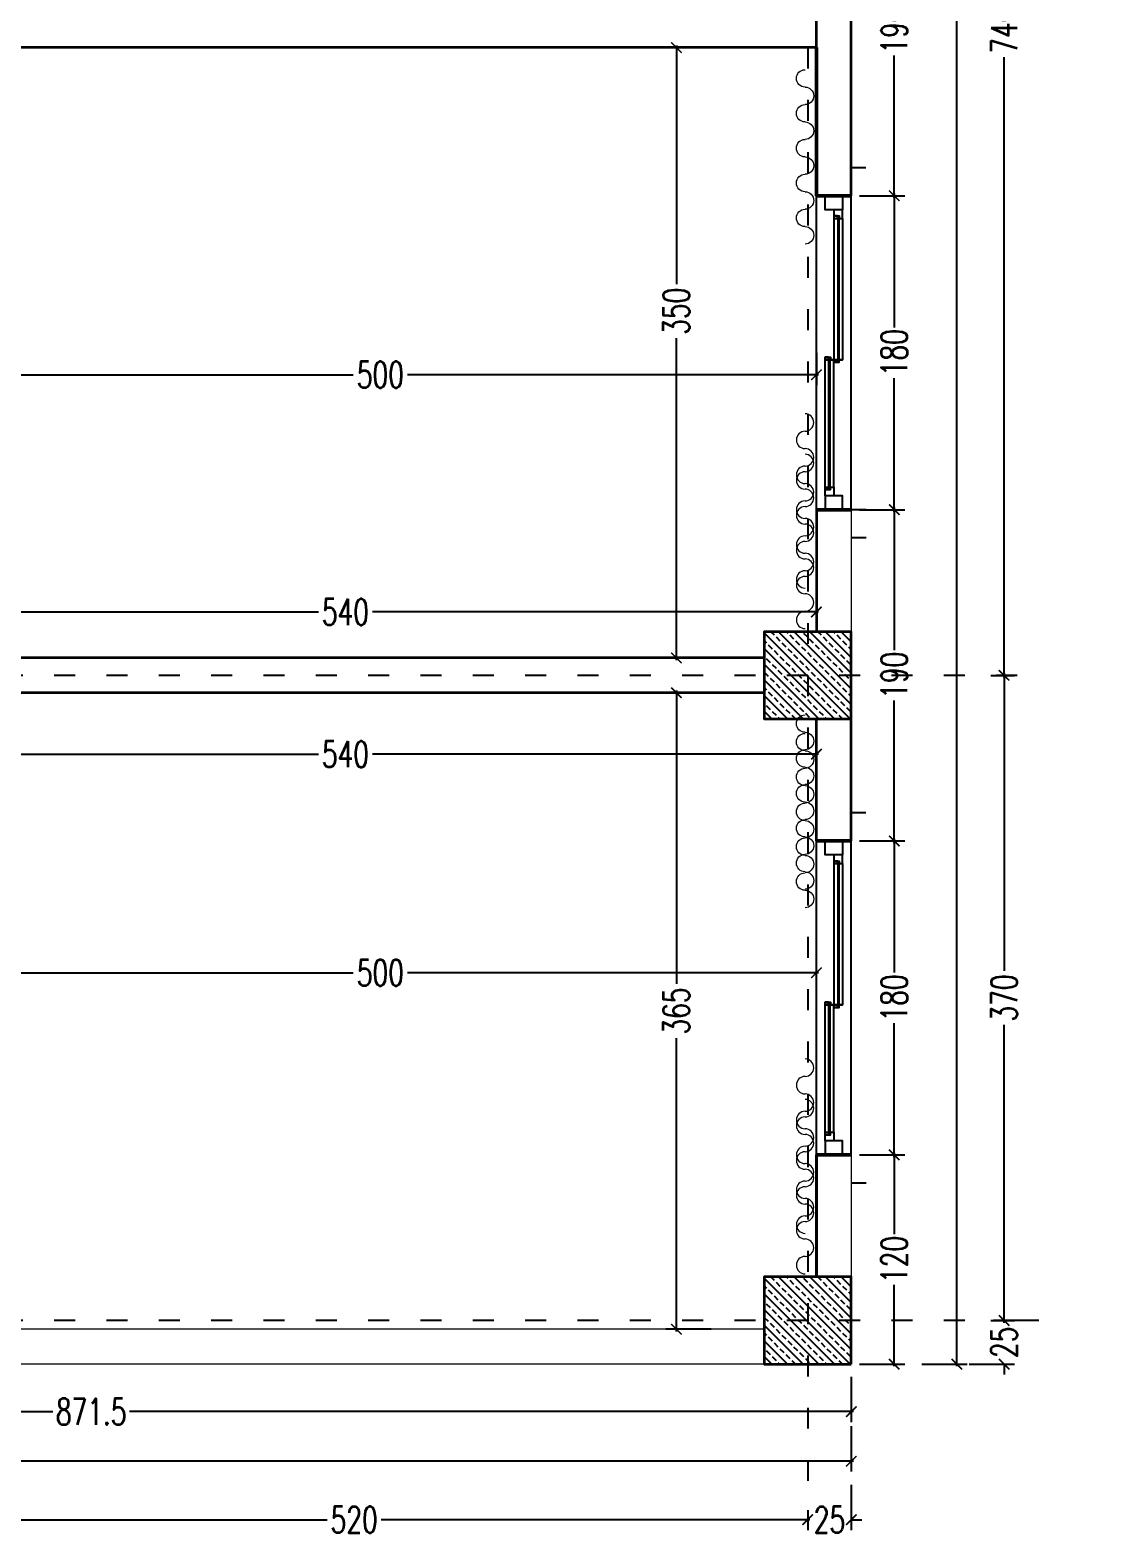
# Model space of a CAD drawing. Header units: centimetres. Extents: x -3207095 to 15275363, y -32656 to 4798027.
# Drawn here: x 696563 to 697184, y 4469504 to 4470368 of the extents above; entities that cross this region are included whole.
import ezdxf

# ---------------------------------------------------------------- set-up
doc = ezdxf.new("R2010")
doc.units = ezdxf.units.CM
doc.linetypes.add('ACAD_ISO03W100', pattern=[30, 12, -18])
doc.linetypes.add('DUZ', pattern=[500, 500])
doc.layers.get('0').update_dxf_attribs({"color": 1, "linetype": 'DUZ'})
for name, color, linetype in [('AGAC', 116, 'Continuous'), ('DIM', 1, 'DUZ'), ('KOLTAR_F', 145, 'Continuous'), ('PEN', 161, 'Continuous'), ('söve', 26, 'DUZ')]:
    doc.layers.add(name, color=color, linetype=linetype)
for name, color, linetype, lineweight in [('cam', 143, 'Continuous', 20), ('DUV', 220, 'Continuous', 50), ('DUVAR', 7, 'Continuous', 35), ('FE_PERDE', 205, 'Continuous', 15), ('gor25', 142, 'Continuous', 25), ('iç duvar', 7, 'Continuous', 50), ('KOLON_F', 3, 'Continuous', 35)]:
    doc.layers.add(name, color=color, linetype=linetype, lineweight=lineweight)
doc.styles.add('DIM', font='ROMANSTW.SHX', dxfattribs={"width": 0.7})
doc.dimstyles.new('1_100', dxfattribs={"dimtxt": 15, "dimasz": 6, "dimexe": 6, "dimexo": 0, "dimgap": 2, "dimtad": 0, "dimdec": 1, "dimzin": 11, "dimdsep": 46, "dimtxsty": 'DIM', "dimblk": 'ARCHTICK', "dimcen": 3, "dimdle": 1.25, "dimclrt": 2, "dimadec": 0, "dimazin": 0, "dimtfac": 1.25, "dimtdec": 1, "dimtix": 1, "dimtofl": 0, "dimtmove": 1, "dimatfit": 3, "dimldrblk": 'ARCHTICK', "dimfxl": 20, "dimfxlon": 1, "dimtolj": 1, "dimtzin": 0, "dimarcsym": 0})
pattern_1 = [(135, (5198435.835, 3809389.321), (-4.4901280605, -4.4901280605), []), (135, (5198435.835, 3809393.811), (-4.4901280605, -4.4901280605), [3.175, -1.5875])]

# ---------------------------------------------------------------- blocks, each defined once
blk = doc.blocks.new('GEN_BLOCK00601')
at = {"linetype": 'Continuous', "ltscale": 50}
for centre, start, end in [((50, 50), 0, 180), ((250, 50), 0, 180), ((450, 50), 0, 180), ((650, 50), 0, 180), ((850, 50), 0, 180), ((150, 50), 180, 0), ((350, 50), 180, 0), ((550, 50), 180, 0), ((750, 50), 180, 0), ((950, 50), 180, 0)]:
    blk.add_arc(centre, 50, start, end, dxfattribs=at)
for tag in ['Sfb', 'FLOOR']:
    blk.add_attdef(tag, (0, 0), '', height=1)
blk = doc.blocks.new('_ArchTick')
at = {"color": 0, "linetype": 'ByBlock', "const_width": 0.15}
blk.add_lwpolyline([(-0.5, -0.5), (0.5, 0.5)], dxfattribs=at)
blk = doc.blocks.new('*D1082')
at = {"layer": 'Defpoints', "color": 0, "linetype": 'Continuous', "lineweight": 5, "transparency": 16777216}
for p in [(697033.37, 4469722.8), (697057.99, 4469722.8), (697033.37, 4469602.8)]:
    blk.add_point(p, dxfattribs=at)
at = {"layer": 'DIM', "color": 0, "linetype": 'Continuous', "lineweight": -2, "transparency": 16777216}
for p, q in [((697037.99, 4469722.8), (697063.99, 4469722.8)), ((697057.99, 4469724.05), (697057.99, 4469677.3)), ((697057.99, 4469601.55), (697057.99, 4469648.3)), ((697037.99, 4469602.8), (697063.99, 4469602.8))]:
    blk.add_line(p, q, dxfattribs=at)
at = {"layer": 'DIM', "color": 0, "linetype": 'Continuous', "lineweight": -2, "transparency": 16777216, "xscale": 6, "yscale": 6, "zscale": 6}
for p, rotation in [((697057.99, 4469722.8), 90), ((697057.99, 4469602.8), 270)]:
    blk.add_blockref('_ArchTick', p, dxfattribs=dict(at, rotation=rotation))
at = {"layer": 'DIM', "color": 2, "linetype": 'Continuous', "lineweight": 5, "transparency": 16777216, "insert": (697057.99, 4469662.8), "char_height": 15, "attachment_point": 5, "rotation": 90, "style": 'DIM'}
blk.add_mtext('\\A1;120', dxfattribs=at)
blk = doc.blocks.new('*D1083')
at = {"layer": 'Defpoints', "color": 0, "linetype": 'Continuous', "lineweight": 5, "transparency": 16777216}
for p in [(697033.37, 4469902.8), (697057.99, 4469902.8), (697033.37, 4469722.8)]:
    blk.add_point(p, dxfattribs=at)
at = {"layer": 'DIM', "color": 0, "linetype": 'Continuous', "lineweight": -2, "transparency": 16777216}
for p, q in [((697057.99, 4469904.05), (697057.99, 4469827.3)), ((697037.99, 4469902.8), (697063.99, 4469902.8)), ((697057.99, 4469721.55), (697057.99, 4469798.3)), ((697037.99, 4469722.8), (697063.99, 4469722.8))]:
    blk.add_line(p, q, dxfattribs=at)
at = {"layer": 'DIM', "color": 0, "linetype": 'Continuous', "lineweight": -2, "transparency": 16777216, "xscale": 6, "yscale": 6, "zscale": 6}
for p, rotation in [((697057.99, 4469902.8), 90), ((697057.99, 4469722.8), 270)]:
    blk.add_blockref('_ArchTick', p, dxfattribs=dict(at, rotation=rotation))
at = {"layer": 'DIM', "color": 2, "linetype": 'Continuous', "lineweight": 5, "transparency": 16777216, "insert": (697057.99, 4469812.8), "char_height": 15, "attachment_point": 5, "rotation": 90, "style": 'DIM'}
blk.add_mtext('\\A1;180', dxfattribs=at)
blk = doc.blocks.new('*D1084')
at = {"layer": 'Defpoints', "color": 0, "linetype": 'Continuous', "lineweight": 5, "transparency": 16777216}
for p in [(697033.37, 4470092.8), (697057.99, 4470092.8), (697033.37, 4469902.8)]:
    blk.add_point(p, dxfattribs=at)
at = {"layer": 'DIM', "color": 0, "linetype": 'Continuous', "lineweight": -2, "transparency": 16777216}
for p, q in [((697057.99, 4470094.05), (697057.99, 4470012.3)), ((697037.99, 4470092.8), (697063.99, 4470092.8)), ((697057.99, 4469901.55), (697057.99, 4469983.3)), ((697037.99, 4469902.8), (697063.99, 4469902.8))]:
    blk.add_line(p, q, dxfattribs=at)
at = {"layer": 'DIM', "color": 0, "linetype": 'Continuous', "lineweight": -2, "transparency": 16777216, "xscale": 6, "yscale": 6, "zscale": 6}
for p, rotation in [((697057.99, 4470092.8), 90), ((697057.99, 4469902.8), 270)]:
    blk.add_blockref('_ArchTick', p, dxfattribs=dict(at, rotation=rotation))
at = {"layer": 'DIM', "color": 2, "linetype": 'Continuous', "lineweight": 5, "transparency": 16777216, "insert": (697057.99, 4469997.8), "char_height": 15, "attachment_point": 5, "rotation": 90, "style": 'DIM'}
blk.add_mtext('\\A1;190', dxfattribs=at)
blk = doc.blocks.new('*D1085')
at = {"layer": 'Defpoints', "color": 0, "linetype": 'Continuous', "lineweight": 5, "transparency": 16777216}
for p in [(697033.37, 4470272.8), (697057.99, 4470272.8), (697033.37, 4470092.8)]:
    blk.add_point(p, dxfattribs=at)
at = {"layer": 'DIM', "color": 0, "linetype": 'Continuous', "lineweight": -2, "transparency": 16777216}
for p, q in [((697037.99, 4470272.8), (697063.99, 4470272.8)), ((697057.99, 4470274.05), (697057.99, 4470197.3)), ((697057.99, 4470091.55), (697057.99, 4470168.3)), ((697037.99, 4470092.8), (697063.99, 4470092.8))]:
    blk.add_line(p, q, dxfattribs=at)
at = {"layer": 'DIM', "color": 0, "linetype": 'Continuous', "lineweight": -2, "transparency": 16777216, "xscale": 6, "yscale": 6, "zscale": 6}
for p, rotation in [((697057.99, 4470272.8), 90), ((697057.99, 4470092.8), 270)]:
    blk.add_blockref('_ArchTick', p, dxfattribs=dict(at, rotation=rotation))
at = {"layer": 'DIM', "color": 2, "linetype": 'Continuous', "lineweight": 5, "transparency": 16777216, "insert": (697057.99, 4470182.8), "char_height": 15, "attachment_point": 5, "rotation": 90, "style": 'DIM'}
blk.add_mtext('\\A1;180', dxfattribs=at)
blk = doc.blocks.new('*D1086')
at = {"layer": 'Defpoints', "color": 0, "linetype": 'Continuous', "lineweight": 5, "transparency": 16777216}
for p in [(697033.37, 4470462.8), (697057.99, 4470462.8), (697033.37, 4470272.8)]:
    blk.add_point(p, dxfattribs=at)
at = {"layer": 'DIM', "color": 0, "linetype": 'Continuous', "lineweight": -2, "transparency": 16777216}
for p, q in [((697037.99, 4470462.8), (697063.99, 4470462.8)), ((697057.99, 4470464.05), (697057.99, 4470382.3)), ((697057.99, 4470271.55), (697057.99, 4470353.3)), ((697037.99, 4470272.8), (697063.99, 4470272.8))]:
    blk.add_line(p, q, dxfattribs=at)
at = {"layer": 'DIM', "color": 0, "linetype": 'Continuous', "lineweight": -2, "transparency": 16777216, "xscale": 6, "yscale": 6, "zscale": 6}
for p, rotation in [((697057.99, 4470462.8), 90), ((697057.99, 4470272.8), 270)]:
    blk.add_blockref('_ArchTick', p, dxfattribs=dict(at, rotation=rotation))
at = {"layer": 'DIM', "color": 2, "linetype": 'Continuous', "lineweight": 5, "transparency": 16777216, "insert": (697057.99, 4470367.8), "char_height": 15, "attachment_point": 5, "rotation": 90, "style": 'DIM'}
blk.add_mtext('\\A1;190', dxfattribs=at)
blk = doc.blocks.new('*D1097')
at = {"layer": 'Defpoints', "color": 0, "linetype": 'Continuous', "lineweight": 5, "transparency": 16777216}
for p in [(697113.39, 4470737.8), (697113.39, 4469997.8), (697120.98, 4469997.8)]:
    blk.add_point(p, dxfattribs=at)
at = {"layer": 'DIM', "color": 0, "linetype": 'Continuous', "lineweight": -2, "transparency": 16777216}
for p, q in [((697113.39, 4470737.8), (697126.98, 4470737.8)), ((697120.98, 4470739.05), (697120.98, 4470383.3)), ((697120.98, 4469996.55), (697120.98, 4470352.3)), ((697113.39, 4469997.8), (697126.98, 4469997.8))]:
    blk.add_line(p, q, dxfattribs=at)
at = {"layer": 'DIM', "color": 0, "linetype": 'Continuous', "lineweight": -2, "transparency": 16777216, "xscale": 6, "yscale": 6, "zscale": 6}
for p, rotation in [((697120.98, 4470737.8), 90), ((697120.98, 4469997.8), 270)]:
    blk.add_blockref('_ArchTick', p, dxfattribs=dict(at, rotation=rotation))
at = {"layer": 'DIM', "color": 2, "linetype": 'Continuous', "lineweight": 5, "transparency": 16777216, "insert": (697120.98, 4470367.8), "char_height": 15, "attachment_point": 5, "rotation": 90, "style": 'DIM'}
blk.add_mtext('\\A1;740', dxfattribs=at)
blk = doc.blocks.new('*D1098')
at = {"layer": 'Defpoints', "color": 0, "linetype": 'Continuous', "lineweight": 5, "transparency": 16777216}
for p in [(697113.39, 4469997.8), (697120.98, 4469627.8), (697183.9, 4469627.8)]:
    blk.add_point(p, dxfattribs=at)
at = {"layer": 'DIM', "color": 0, "linetype": 'Continuous', "lineweight": -2, "transparency": 16777216}
for p, q in [((697120.98, 4469999.05), (697120.98, 4469828.3)), ((697113.39, 4469997.8), (697126.98, 4469997.8)), ((697120.98, 4469626.55), (697120.98, 4469797.3)), ((697140.98, 4469627.8), (697114.98, 4469627.8))]:
    blk.add_line(p, q, dxfattribs=at)
at = {"layer": 'DIM', "color": 0, "linetype": 'Continuous', "lineweight": -2, "transparency": 16777216, "xscale": 6, "yscale": 6, "zscale": 6}
for p, rotation in [((697120.98, 4469997.8), 90), ((697120.98, 4469627.8), 270)]:
    blk.add_blockref('_ArchTick', p, dxfattribs=dict(at, rotation=rotation))
at = {"layer": 'DIM', "color": 2, "linetype": 'Continuous', "lineweight": 5, "transparency": 16777216, "insert": (697120.98, 4469812.8), "char_height": 15, "attachment_point": 5, "rotation": 90, "style": 'DIM'}
blk.add_mtext('\\A1;370', dxfattribs=at)
blk = doc.blocks.new('*D1099')
at = {"layer": 'Defpoints', "color": 0, "linetype": 'Continuous', "lineweight": 5, "transparency": 16777216}
for p in [(697113.39, 4469627.8), (697063.99, 4469602.8), (697120.98, 4469602.8)]:
    blk.add_point(p, dxfattribs=at)
at = {"layer": 'DIM', "color": 0, "linetype": 'Continuous', "lineweight": -2, "transparency": 16777216}
for p, q in [((697113.39, 4469627.8), (697126.98, 4469627.8)), ((697120.98, 4469627.8), (697120.98, 4469633.8)), ((697100.98, 4469602.8), (697126.98, 4469602.8)), ((697120.98, 4469602.8), (697120.98, 4469596.8))]:
    blk.add_line(p, q, dxfattribs=at)
at = {"layer": 'DIM', "color": 0, "linetype": 'Continuous', "lineweight": -2, "transparency": 16777216, "xscale": 6, "yscale": 6, "zscale": 6}
for p, rotation in [((697120.98, 4469627.8), 270), ((697120.98, 4469602.8), 90)]:
    blk.add_blockref('_ArchTick', p, dxfattribs=dict(at, rotation=rotation))
at = {"layer": 'DIM', "color": 2, "linetype": 'Continuous', "lineweight": 5, "transparency": 16777216, "insert": (697120.98, 4469615.3), "char_height": 15, "attachment_point": 5, "rotation": 90, "style": 'DIM'}
blk.add_mtext('\\A1;25', dxfattribs=at)
blk = doc.blocks.new('*D1100')
at = {"layer": 'Defpoints', "color": 0, "linetype": 'Continuous', "lineweight": 5, "transparency": 16777216}
for p in [(697063.99, 4472542.8), (697093.85, 4472542.8), (697063.99, 4469602.8)]:
    blk.add_point(p, dxfattribs=at)
at = {"layer": 'DIM', "color": 0, "linetype": 'Continuous', "lineweight": -2, "transparency": 16777216}
for p, q in [((697073.85, 4472542.8), (697099.85, 4472542.8)), ((697093.85, 4472544.05), (697093.85, 4471093.3)), ((697093.85, 4469601.55), (697093.85, 4471052.3)), ((697073.85, 4469602.8), (697099.85, 4469602.8))]:
    blk.add_line(p, q, dxfattribs=at)
at = {"layer": 'DIM', "color": 0, "linetype": 'Continuous', "lineweight": -2, "transparency": 16777216, "xscale": 6, "yscale": 6, "zscale": 6}
for p, rotation in [((697093.85, 4472542.8), 90), ((697093.85, 4469602.8), 270)]:
    blk.add_blockref('_ArchTick', p, dxfattribs=dict(at, rotation=rotation))
at = {"layer": 'DIM', "color": 2, "linetype": 'Continuous', "lineweight": 5, "transparency": 16777216, "insert": (697093.85, 4471072.8), "char_height": 15, "attachment_point": 5, "rotation": 90, "style": 'DIM'}
blk.add_mtext('\\A1;2940', dxfattribs=at)
blk = doc.blocks.new('*D1107')
at = {"layer": 'Defpoints', "color": 0, "linetype": 'Continuous', "lineweight": 5, "transparency": 16777216}
for p in [(693283.37, 4469569.56), (697033.37, 4469569.56), (697033.37, 4469547.14)]:
    blk.add_point(p, dxfattribs=at)
at = {"layer": 'DIM', "color": 0, "linetype": 'Continuous', "lineweight": -2, "transparency": 16777216}
for p, q in [((693283.37, 4469567.14), (693283.37, 4469541.14)), ((697033.37, 4469567.14), (697033.37, 4469541.14)), ((693282.12, 4469547.14), (695137.87, 4469547.14)), ((697034.62, 4469547.14), (695178.87, 4469547.14))]:
    blk.add_line(p, q, dxfattribs=at)
at = {"layer": 'DIM', "color": 0, "linetype": 'Continuous', "lineweight": -2, "transparency": 16777216, "xscale": 6, "yscale": 6, "zscale": 6, "rotation": 180}
blk.add_blockref('_ArchTick', (693283.37, 4469547.14), dxfattribs=at)
at = {"layer": 'DIM', "color": 0, "linetype": 'Continuous', "lineweight": -2, "transparency": 16777216, "xscale": 6, "yscale": 6, "zscale": 6}
blk.add_blockref('_ArchTick', (697033.37, 4469547.14), dxfattribs=at)
at = {"layer": 'DIM', "color": 2, "linetype": 'Continuous', "lineweight": 5, "transparency": 16777216, "insert": (695158.37, 4469547.14), "char_height": 15, "attachment_point": 5, "style": 'DIM'}
blk.add_mtext('\\A1;3750', dxfattribs=at)
blk = doc.blocks.new('*D1115')
at = {"layer": 'Defpoints', "color": 0, "linetype": 'Continuous', "lineweight": 5, "transparency": 16777216}
for p in [(696161.87, 4469602.8), (697033.37, 4469602.8), (697033.37, 4469575.56)]:
    blk.add_point(p, dxfattribs=at)
at = {"layer": 'DIM', "color": 0, "linetype": 'Continuous', "lineweight": -2, "transparency": 16777216}
for p, q in [((696161.87, 4469595.56), (696161.87, 4469569.56)), ((697033.37, 4469595.56), (697033.37, 4469569.56)), ((696160.62, 4469575.56), (696575.62, 4469575.56)), ((697034.62, 4469575.56), (696619.62, 4469575.56))]:
    blk.add_line(p, q, dxfattribs=at)
at = {"layer": 'DIM', "color": 0, "linetype": 'Continuous', "lineweight": -2, "transparency": 16777216, "xscale": 6, "yscale": 6, "zscale": 6, "rotation": 180}
blk.add_blockref('_ArchTick', (696161.87, 4469575.56), dxfattribs=at)
at = {"layer": 'DIM', "color": 0, "linetype": 'Continuous', "lineweight": -2, "transparency": 16777216, "xscale": 6, "yscale": 6, "zscale": 6}
blk.add_blockref('_ArchTick', (697033.37, 4469575.56), dxfattribs=at)
at = {"layer": 'DIM', "color": 2, "linetype": 'Continuous', "lineweight": 5, "transparency": 16777216, "insert": (696597.62, 4469575.56), "char_height": 15, "attachment_point": 5, "style": 'DIM'}
blk.add_mtext('\\A1;871.5', dxfattribs=at)
blk = doc.blocks.new('*D1119')
at = {"layer": 'Defpoints', "color": 0, "linetype": 'Continuous', "lineweight": 5, "transparency": 16777216}
for p in [(696488.37, 4469519.1), (697008.37, 4469519.1), (697008.37, 4469513.59)]:
    blk.add_point(p, dxfattribs=at)
at = {"layer": 'DIM', "color": 0, "linetype": 'Continuous', "lineweight": -2, "transparency": 16777216}
for p, q in [((696488.37, 4469519.1), (696488.37, 4469507.59)), ((697008.37, 4469519.1), (697008.37, 4469507.59)), ((696487.12, 4469513.59), (696732.87, 4469513.59)), ((697009.62, 4469513.59), (696763.87, 4469513.59))]:
    blk.add_line(p, q, dxfattribs=at)
at = {"layer": 'DIM', "color": 0, "linetype": 'Continuous', "lineweight": -2, "transparency": 16777216, "xscale": 6, "yscale": 6, "zscale": 6, "rotation": 180}
blk.add_blockref('_ArchTick', (696488.37, 4469513.59), dxfattribs=at)
at = {"layer": 'DIM', "color": 0, "linetype": 'Continuous', "lineweight": -2, "transparency": 16777216, "xscale": 6, "yscale": 6, "zscale": 6}
blk.add_blockref('_ArchTick', (697008.37, 4469513.59), dxfattribs=at)
at = {"layer": 'DIM', "color": 2, "linetype": 'Continuous', "lineweight": 5, "transparency": 16777216, "insert": (696748.37, 4469513.59), "char_height": 15, "attachment_point": 5, "style": 'DIM'}
blk.add_mtext('\\A1;520', dxfattribs=at)
blk = doc.blocks.new('*D1103')
at = {"layer": 'Defpoints', "color": 0, "linetype": 'Continuous', "lineweight": 5, "transparency": 16777216}
for p in [(697033.37, 4469541.14), (697008.37, 4469519.1), (697033.37, 4469513.59)]:
    blk.add_point(p, dxfattribs=at)
at = {"layer": 'DIM', "color": 0, "linetype": 'Continuous', "lineweight": -2, "transparency": 16777216}
for p, q in [((697033.37, 4469533.59), (697033.37, 4469507.59)), ((697008.37, 4469519.1), (697008.37, 4469507.59)), ((697008.37, 4469513.59), (697002.37, 4469513.59)), ((697033.37, 4469513.59), (697039.37, 4469513.59))]:
    blk.add_line(p, q, dxfattribs=at)
at = {"layer": 'DIM', "color": 0, "linetype": 'Continuous', "lineweight": -2, "transparency": 16777216, "xscale": 6, "yscale": 6, "zscale": 6}
blk.add_blockref('_ArchTick', (697008.37, 4469513.59), dxfattribs=at)
at = {"layer": 'DIM', "color": 0, "linetype": 'Continuous', "lineweight": -2, "transparency": 16777216, "xscale": 6, "yscale": 6, "zscale": 6, "rotation": 180}
blk.add_blockref('_ArchTick', (697033.37, 4469513.59), dxfattribs=at)
at = {"layer": 'DIM', "color": 2, "linetype": 'Continuous', "lineweight": 5, "transparency": 16777216, "insert": (697020.87, 4469513.59), "char_height": 15, "attachment_point": 5, "style": 'DIM'}
blk.add_mtext('\\A1;25', dxfattribs=at)
blk = doc.blocks.new('*D1239')
at = {"layer": 'Defpoints', "color": 0, "linetype": 'Continuous', "lineweight": 5, "transparency": 16777216}
for p in [(696972.53, 4470357.8), (696933.09, 4470007.8), (696972.53, 4470007.8)]:
    blk.add_point(p, dxfattribs=at)
at = {"layer": 'DIM', "color": 0, "linetype": 'Continuous', "lineweight": -2, "transparency": 16777216}
for p, q in [((696953.09, 4470357.8), (696927.09, 4470357.8)), ((696933.09, 4470359.05), (696933.09, 4470222.1)), ((696933.09, 4470006.55), (696933.09, 4470191.1)), ((696953.09, 4470007.8), (696927.09, 4470007.8))]:
    blk.add_line(p, q, dxfattribs=at)
at = {"layer": 'DIM', "color": 0, "linetype": 'Continuous', "lineweight": -2, "transparency": 16777216, "xscale": 6, "yscale": 6, "zscale": 6}
for p, rotation in [((696933.09, 4470357.8), 90), ((696933.09, 4470007.8), 270)]:
    blk.add_blockref('_ArchTick', p, dxfattribs=dict(at, rotation=rotation))
at = {"layer": 'DIM', "color": 2, "linetype": 'Continuous', "lineweight": 5, "transparency": 16777216, "insert": (696933.09, 4470206.6), "char_height": 15, "attachment_point": 5, "rotation": 90, "style": 'DIM'}
blk.add_mtext('\\A1;350', dxfattribs=at)
blk = doc.blocks.new('*D1240')
at = {"layer": 'Defpoints', "color": 0, "linetype": 'Continuous', "lineweight": 5, "transparency": 16777216}
for p in [(696972.53, 4469987.8), (696933.09, 4469622.8), (696972.53, 4469622.8)]:
    blk.add_point(p, dxfattribs=at)
at = {"layer": 'DIM', "color": 0, "linetype": 'Continuous', "lineweight": -2, "transparency": 16777216}
for p, q in [((696953.09, 4469987.8), (696927.09, 4469987.8)), ((696933.09, 4469989.05), (696933.09, 4469820.8)), ((696933.09, 4469621.55), (696933.09, 4469789.8)), ((696953.09, 4469622.8), (696927.09, 4469622.8))]:
    blk.add_line(p, q, dxfattribs=at)
at = {"layer": 'DIM', "color": 0, "linetype": 'Continuous', "lineweight": -2, "transparency": 16777216, "xscale": 6, "yscale": 6, "zscale": 6}
for p, rotation in [((696933.09, 4469987.8), 90), ((696933.09, 4469622.8), 270)]:
    blk.add_blockref('_ArchTick', p, dxfattribs=dict(at, rotation=rotation))
at = {"layer": 'DIM', "color": 2, "linetype": 'Continuous', "lineweight": 5, "transparency": 16777216, "insert": (696933.09, 4469805.3), "char_height": 15, "attachment_point": 5, "rotation": 90, "style": 'DIM'}
blk.add_mtext('\\A1;365', dxfattribs=at)
blk = doc.blocks.new('*D1241')
at = {"layer": 'Defpoints', "color": 0, "linetype": 'Continuous', "lineweight": 5, "transparency": 16777216}
for p in [(696473.37, 4469953.8), (697013.37, 4469952.58), (697013.37, 4469951.49)]:
    blk.add_point(p, dxfattribs=at)
at = {"layer": 'DIM', "color": 0, "linetype": 'Continuous', "lineweight": -2, "transparency": 16777216}
for p, q in [((697013.37, 4469951.49), (697013.37, 4469958.58)), ((696472.12, 4469952.58), (696727.87, 4469952.58)), ((696473.37, 4469953.8), (696473.37, 4469946.58)), ((697014.62, 4469952.58), (696758.87, 4469952.58))]:
    blk.add_line(p, q, dxfattribs=at)
at = {"layer": 'DIM', "color": 0, "linetype": 'Continuous', "lineweight": -2, "transparency": 16777216, "xscale": 6, "yscale": 6, "zscale": 6, "rotation": 180}
blk.add_blockref('_ArchTick', (696473.37, 4469952.58), dxfattribs=at)
at = {"layer": 'DIM', "color": 0, "linetype": 'Continuous', "lineweight": -2, "transparency": 16777216, "xscale": 6, "yscale": 6, "zscale": 6}
blk.add_blockref('_ArchTick', (697013.37, 4469952.58), dxfattribs=at)
at = {"layer": 'DIM', "color": 2, "linetype": 'Continuous', "lineweight": 5, "transparency": 16777216, "insert": (696743.37, 4469952.58), "char_height": 15, "attachment_point": 5, "style": 'DIM'}
blk.add_mtext('\\A1;540', dxfattribs=at)
blk = doc.blocks.new('*D1272')
at = {"layer": 'Defpoints', "color": 0, "linetype": 'Continuous', "lineweight": 5, "transparency": 16777216}
for p in [(696473.37, 4470034.14), (697013.37, 4470034.14), (697013.37, 4470034.14)]:
    blk.add_point(p, dxfattribs=at)
at = {"layer": 'DIM', "color": 0, "linetype": 'Continuous', "lineweight": -2, "transparency": 16777216}
for p, q in [((696472.12, 4470034.14), (696727.87, 4470034.14)), ((696473.37, 4470034.14), (696473.37, 4470040.14)), ((697014.62, 4470034.14), (696758.87, 4470034.14)), ((697013.37, 4470034.14), (697013.37, 4470040.14))]:
    blk.add_line(p, q, dxfattribs=at)
at = {"layer": 'DIM', "color": 0, "linetype": 'Continuous', "lineweight": -2, "transparency": 16777216, "xscale": 6, "yscale": 6, "zscale": 6, "rotation": 180}
blk.add_blockref('_ArchTick', (696473.37, 4470034.14), dxfattribs=at)
at = {"layer": 'DIM', "color": 0, "linetype": 'Continuous', "lineweight": -2, "transparency": 16777216, "xscale": 6, "yscale": 6, "zscale": 6}
blk.add_blockref('_ArchTick', (697013.37, 4470034.14), dxfattribs=at)
at = {"layer": 'DIM', "color": 2, "linetype": 'Continuous', "lineweight": 5, "transparency": 16777216, "insert": (696743.37, 4470034.14), "char_height": 15, "attachment_point": 5, "style": 'DIM'}
blk.add_mtext('\\A1;540', dxfattribs=at)
blk = doc.blocks.new('*D1281')
at = {"layer": 'Defpoints', "color": 0, "linetype": 'Continuous', "lineweight": 5, "transparency": 16777216}
for p in [(697013.37, 4469827.22), (696513.37, 4469812.8), (697013.37, 4469812.8)]:
    blk.add_point(p, dxfattribs=at)
at = {"layer": 'DIM', "color": 0, "linetype": 'Continuous', "lineweight": -2, "transparency": 16777216}
for p, q in [((696512.12, 4469827.22), (696747.87, 4469827.22)), ((696513.37, 4469812.8), (696513.37, 4469833.22)), ((697014.62, 4469827.22), (696778.87, 4469827.22)), ((697013.37, 4469812.8), (697013.37, 4469833.22))]:
    blk.add_line(p, q, dxfattribs=at)
at = {"layer": 'DIM', "color": 0, "linetype": 'Continuous', "lineweight": -2, "transparency": 16777216, "xscale": 6, "yscale": 6, "zscale": 6, "rotation": 180}
blk.add_blockref('_ArchTick', (696513.37, 4469827.22), dxfattribs=at)
at = {"layer": 'DIM', "color": 0, "linetype": 'Continuous', "lineweight": -2, "transparency": 16777216, "xscale": 6, "yscale": 6, "zscale": 6}
blk.add_blockref('_ArchTick', (697013.37, 4469827.22), dxfattribs=at)
at = {"layer": 'DIM', "color": 2, "linetype": 'Continuous', "lineweight": 5, "transparency": 16777216, "insert": (696763.37, 4469827.22), "char_height": 15, "attachment_point": 5, "style": 'DIM'}
blk.add_mtext('\\A1;500', dxfattribs=at)
blk = doc.blocks.new('*D1328')
at = {"layer": 'Defpoints', "color": 0, "linetype": 'Continuous', "lineweight": 5, "transparency": 16777216}
for p in [(696513.37, 4470182.8), (697013.37, 4470182.8), (697013.37, 4470170.2)]:
    blk.add_point(p, dxfattribs=at)
at = {"layer": 'DIM', "color": 0, "linetype": 'Continuous', "lineweight": -2, "transparency": 16777216}
for p, q in [((696513.37, 4470182.8), (696513.37, 4470164.2)), ((697013.37, 4470182.8), (697013.37, 4470164.2)), ((696512.12, 4470170.2), (696747.87, 4470170.2)), ((697014.62, 4470170.2), (696778.87, 4470170.2))]:
    blk.add_line(p, q, dxfattribs=at)
at = {"layer": 'DIM', "color": 0, "linetype": 'Continuous', "lineweight": -2, "transparency": 16777216, "xscale": 6, "yscale": 6, "zscale": 6, "rotation": 180}
blk.add_blockref('_ArchTick', (696513.37, 4470170.2), dxfattribs=at)
at = {"layer": 'DIM', "color": 0, "linetype": 'Continuous', "lineweight": -2, "transparency": 16777216, "xscale": 6, "yscale": 6, "zscale": 6}
blk.add_blockref('_ArchTick', (697013.37, 4470170.2), dxfattribs=at)
at = {"layer": 'DIM', "color": 2, "linetype": 'Continuous', "lineweight": 5, "transparency": 16777216, "insert": (696763.37, 4470170.2), "char_height": 15, "attachment_point": 5, "style": 'DIM'}
blk.add_mtext('\\A1;500', dxfattribs=at)

msp = doc.modelspace()

# ---------------------------------------------------------------- hatches: boundary and pattern name
at = {"layer": 'KOLTAR_F'}
h = msp.add_hatch(dxfattribs=at)
h.set_pattern_fill('ANSI33', color=256, angle=90, style=0)
h.set_pattern_definition(pattern_1)
h.paths.add_polyline_path([(697033.37, 4469972.8), (697033.37, 4470022.8), (696983.37, 4470022.8), (696983.37, 4469972.8)])
h = msp.add_hatch(dxfattribs=at)
h.set_pattern_fill('ANSI33', color=256, angle=90, style=0)
h.set_pattern_definition(pattern_1)
h.paths.add_polyline_path([(697033.37, 4469972.8), (697033.37, 4470022.8), (696983.37, 4470022.8), (696983.37, 4469972.8)])
h = msp.add_hatch(dxfattribs=at)
h.set_pattern_fill('ANSI33', color=256, angle=90, style=0)
h.set_pattern_definition([(135, (5198435.835, 3809019.321), (-4.4901280605, -4.4901280605), []), (135, (5198435.835, 3809023.811), (-4.4901280605, -4.4901280605), [3.175, -1.5875])])
h.paths.add_polyline_path([(697033.37, 4469602.8), (697033.37, 4469652.8), (696983.37, 4469652.8), (696983.37, 4469602.8)])

# ---------------------------------------------------------------- linework, layer by layer
at = {"color": 232, "linetype": 'ACAD_ISO03W100'}
for p, q in [((697008.37, 4472637.8), (697008.37, 4469507.8)), ((697128.37, 4469997.8), (693188.37, 4469997.8)), ((697128.37, 4469627.8), (693188.37, 4469627.8))]:
    msp.add_line(p, q, dxfattribs=at)
at = {"layer": 'AGAC'}
for p, q in [((697013.37, 4470092.8), (697013.37, 4470272.8)), ((697013.37, 4470092.8), (697013.37, 4470272.8)), ((697033.37, 4470092.8), (697033.37, 4470272.8)), ((697033.37, 4470092.8), (697033.37, 4470272.8)), ((697013.37, 4469722.8), (697013.37, 4469902.8)), ((697013.37, 4469722.8), (697013.37, 4469902.8)), ((697033.37, 4469722.8), (697033.37, 4469902.8)), ((697033.37, 4469722.8), (697033.37, 4469902.8))]:
    msp.add_line(p, q, dxfattribs=at)
at = {"layer": 'cam'}
for p, q in [((697025.37, 4470261.3), (697025.37, 4470177.3)), ((697025.37, 4470261.3), (697025.37, 4470177.3)), ((697025.87, 4470261.3), (697025.87, 4470177.3)), ((697025.87, 4470261.3), (697025.87, 4470177.3)), ((697026.37, 4470261.3), (697026.37, 4470177.3)), ((697026.37, 4470261.3), (697026.37, 4470177.3)), ((697020.37, 4470104.3), (697020.37, 4470180.3)), ((697020.37, 4470104.3), (697020.37, 4470180.3)), ((697020.87, 4470104.3), (697020.87, 4470180.3)), ((697020.87, 4470104.3), (697020.87, 4470180.3)), ((697021.37, 4470104.3), (697021.37, 4470180.3)), ((697021.37, 4470104.3), (697021.37, 4470180.3)), ((697025.37, 4469891.3), (697025.37, 4469807.3)), ((697025.37, 4469891.3), (697025.37, 4469807.3)), ((697025.87, 4469891.3), (697025.87, 4469807.3)), ((697025.87, 4469891.3), (697025.87, 4469807.3)), ((697026.37, 4469891.3), (697026.37, 4469807.3)), ((697026.37, 4469891.3), (697026.37, 4469807.3)), ((697020.37, 4469734.3), (697020.37, 4469810.3)), ((697020.37, 4469734.3), (697020.37, 4469810.3)), ((697020.87, 4469734.3), (697020.87, 4469810.3)), ((697020.87, 4469734.3), (697020.87, 4469810.3)), ((697021.37, 4469734.3), (697021.37, 4469810.3)), ((697021.37, 4469734.3), (697021.37, 4469810.3))]:
    msp.add_line(p, q, dxfattribs=at)
at = {"layer": 'DUV'}
for p, q in [((697013.37, 4470272.8), (697013.37, 4470357.8)), ((697013.37, 4470272.8), (697033.37, 4470272.8)), ((697013.37, 4470272.8), (697033.37, 4470272.8)), ((697013.37, 4470272.8), (697033.37, 4470272.8)), ((697013.37, 4470272.8), (697033.37, 4470272.8)), ((697013.37, 4470092.8), (697033.37, 4470092.8)), ((697013.37, 4470092.8), (697033.37, 4470092.8)), ((697013.37, 4470092.8), (697033.37, 4470092.8)), ((697013.37, 4470092.8), (697033.37, 4470092.8)), ((697013.37, 4469902.8), (697033.37, 4469902.8)), ((697013.37, 4469902.8), (697033.37, 4469902.8)), ((697013.37, 4469902.8), (697033.37, 4469902.8)), ((697013.37, 4469902.8), (697033.37, 4469902.8)), ((697013.37, 4469722.8), (697033.37, 4469722.8)), ((697013.37, 4469722.8), (697033.37, 4469722.8)), ((697013.37, 4469722.8), (697033.37, 4469722.8)), ((697013.37, 4469722.8), (697033.37, 4469722.8))]:
    msp.add_line(p, q, dxfattribs=at)
at = {"layer": 'DUVAR'}
for p, q in [((697013.37, 4470272.8), (697013.37, 4470462.8)), ((697033.37, 4470272.8), (697033.37, 4470462.8)), ((697013.37, 4470357.8), (696513.37, 4470357.8)), ((697013.37, 4470357.8), (697013.37, 4470272.8)), ((697013.37, 4470272.8), (697033.37, 4470272.8)), ((697013.37, 4470272.8), (697033.37, 4470272.8)), ((697013.37, 4470092.8), (697033.37, 4470092.8)), ((697013.37, 4470092.8), (697013.37, 4470022.8)), ((697013.37, 4470092.8), (697013.37, 4470022.8)), ((697013.37, 4470092.8), (697033.37, 4470092.8)), ((696983.37, 4470007.8), (696513.37, 4470007.8)), ((696983.37, 4469987.8), (696513.37, 4469987.8)), ((697013.37, 4469902.8), (697013.37, 4469972.8)), ((697013.37, 4469902.8), (697013.37, 4469972.8)), ((697033.37, 4469902.8), (697033.37, 4469972.8)), ((697033.37, 4469902.8), (697033.37, 4469972.8)), ((697013.37, 4469902.8), (697033.37, 4469902.8)), ((697013.37, 4469902.8), (697033.37, 4469902.8)), ((697013.37, 4469722.8), (697013.37, 4469652.8)), ((697013.37, 4469722.8), (697033.37, 4469722.8)), ((697013.37, 4469652.8), (697013.37, 4469722.8)), ((697013.37, 4469722.8), (697033.37, 4469722.8))]:
    msp.add_line(p, q, dxfattribs=at)
at = {"layer": 'gor25'}
for p, q in [((697023.37, 4470259.8), (697023.37, 4470178.8)), ((697023.37, 4470259.8), (697023.37, 4470178.8)), ((697028.37, 4470259.8), (697028.37, 4470178.8)), ((697028.37, 4470259.8), (697028.37, 4470178.8)), ((697018.37, 4470105.8), (697018.37, 4470178.8)), ((697018.37, 4470105.8), (697018.37, 4470178.8)), ((697023.37, 4470105.8), (697023.37, 4470178.8)), ((697023.37, 4470105.8), (697023.37, 4470178.8)), ((697023.37, 4469889.8), (697023.37, 4469808.8)), ((697023.37, 4469889.8), (697023.37, 4469808.8)), ((697028.37, 4469889.8), (697028.37, 4469808.8)), ((697028.37, 4469889.8), (697028.37, 4469808.8)), ((697018.37, 4469735.8), (697018.37, 4469808.8)), ((697018.37, 4469735.8), (697018.37, 4469808.8)), ((697023.37, 4469735.8), (697023.37, 4469808.8)), ((697023.37, 4469735.8), (697023.37, 4469808.8))]:
    msp.add_line(p, q, dxfattribs=at)
at = {"layer": 'iç duvar', "color": 7, "lineweight": 18}
for p, q in [((697033.37, 4470272.8), (697033.37, 4470462.8)), ((697033.37, 4470092.8), (697033.37, 4470022.8)), ((697033.37, 4470092.8), (697033.37, 4470022.8)), ((697033.37, 4469722.8), (697033.37, 4469652.8)), ((696983.37, 4469622.8), (696513.37, 4469622.8)), ((696983.37, 4469602.8), (696513.37, 4469602.8))]:
    msp.add_line(p, q, dxfattribs=at)
at = {"layer": 'KOLON_F'}
for points in [[(697033.37, 4469972.8), (697033.37, 4470022.8), (696983.37, 4470022.8), (696983.37, 4469972.8)], [(697033.37, 4469972.8), (697033.37, 4470022.8), (696983.37, 4470022.8), (696983.37, 4469972.8)], [(697033.37, 4469972.8), (697033.37, 4470022.8), (696983.37, 4470022.8), (696983.37, 4469972.8)], [(697033.37, 4469972.8), (697033.37, 4470022.8), (696983.37, 4470022.8), (696983.37, 4469972.8)], [(697033.37, 4469602.8), (697033.37, 4469652.8), (696983.37, 4469652.8), (696983.37, 4469602.8)]]:
    msp.add_lwpolyline(points, close=True, dxfattribs=at)
at = {"layer": 'PEN'}
for points in [[(697028.37, 4470264.8), (697028.37, 4470264.8), (697018.37, 4470264.8), (697018.37, 4470272.8), (697018.37, 4470272.8), (697028.37, 4470272.8), (697028.37, 4470272.8), (697028.37, 4470272.8), (697028.37, 4470264.8)], [(697028.37, 4470264.8), (697028.37, 4470264.8), (697018.37, 4470264.8), (697018.37, 4470272.8), (697018.37, 4470272.8), (697028.37, 4470272.8), (697028.37, 4470272.8), (697028.37, 4470272.8), (697028.37, 4470264.8)], [(697028.37, 4470264.8), (697028.37, 4470264.8), (697023.37, 4470264.8), (697023.37, 4470261.3), (697025.37, 4470261.3), (697026.37, 4470261.3), (697026.37, 4470259.8), (697028.37, 4470259.8), (697028.37, 4470264.8)], [(697028.37, 4470264.8), (697028.37, 4470264.8), (697023.37, 4470264.8), (697023.37, 4470261.3), (697025.37, 4470261.3), (697026.37, 4470261.3), (697026.37, 4470259.8), (697028.37, 4470259.8), (697028.37, 4470264.8)], [(697023.37, 4470261.3), (697023.37, 4470259.8), (697025.37, 4470259.8), (697025.37, 4470261.3)], [(697023.37, 4470261.3), (697023.37, 4470259.8), (697025.37, 4470259.8), (697025.37, 4470261.3)], [(697023.37, 4470178.8), (697023.37, 4470178.8), (697018.37, 4470178.8), (697018.37, 4470180.3), (697020.37, 4470180.3), (697021.37, 4470180.3), (697021.37, 4470178.8), (697023.37, 4470178.8), (697023.37, 4470178.8)], [(697018.37, 4470180.3), (697018.37, 4470178.8), (697020.37, 4470178.8), (697020.37, 4470180.3)], [(697023.37, 4470178.8), (697023.37, 4470178.8), (697018.37, 4470178.8), (697018.37, 4470180.3), (697020.37, 4470180.3), (697021.37, 4470180.3), (697021.37, 4470178.8), (697023.37, 4470178.8), (697023.37, 4470178.8)], [(697018.37, 4470180.3), (697018.37, 4470178.8), (697020.37, 4470178.8), (697020.37, 4470180.3)], [(697023.37, 4470177.3), (697023.37, 4470178.8), (697025.37, 4470178.8), (697025.37, 4470177.3)], [(697028.37, 4470178.8), (697028.37, 4470178.8), (697023.37, 4470178.8), (697023.37, 4470177.3), (697025.37, 4470177.3), (697026.37, 4470177.3), (697026.37, 4470178.8), (697028.37, 4470178.8), (697028.37, 4470178.8)], [(697023.37, 4470177.3), (697023.37, 4470178.8), (697025.37, 4470178.8), (697025.37, 4470177.3)], [(697028.37, 4470178.8), (697028.37, 4470178.8), (697023.37, 4470178.8), (697023.37, 4470177.3), (697025.37, 4470177.3), (697026.37, 4470177.3), (697026.37, 4470178.8), (697028.37, 4470178.8), (697028.37, 4470178.8)], [(697023.37, 4470100.8), (697023.37, 4470100.8), (697018.37, 4470100.8), (697018.37, 4470104.3), (697020.37, 4470104.3), (697021.37, 4470104.3), (697021.37, 4470105.8), (697023.37, 4470105.8), (697023.37, 4470100.8)], [(697018.37, 4470104.3), (697018.37, 4470105.8), (697020.37, 4470105.8), (697020.37, 4470104.3)], [(697023.37, 4470100.8), (697023.37, 4470100.8), (697018.37, 4470100.8), (697018.37, 4470104.3), (697020.37, 4470104.3), (697021.37, 4470104.3), (697021.37, 4470105.8), (697023.37, 4470105.8), (697023.37, 4470100.8)], [(697018.37, 4470104.3), (697018.37, 4470105.8), (697020.37, 4470105.8), (697020.37, 4470104.3)], [(697028.37, 4470100.8), (697028.37, 4470100.8), (697018.37, 4470100.8), (697018.37, 4470092.8), (697018.37, 4470092.8), (697028.37, 4470092.8), (697028.37, 4470092.8), (697028.37, 4470092.8), (697028.37, 4470100.8)], [(697028.37, 4470100.8), (697028.37, 4470100.8), (697018.37, 4470100.8), (697018.37, 4470092.8), (697018.37, 4470092.8), (697028.37, 4470092.8), (697028.37, 4470092.8), (697028.37, 4470092.8), (697028.37, 4470100.8)], [(697028.37, 4469894.8), (697028.37, 4469894.8), (697018.37, 4469894.8), (697018.37, 4469902.8), (697018.37, 4469902.8), (697028.37, 4469902.8), (697028.37, 4469902.8), (697028.37, 4469902.8), (697028.37, 4469894.8)], [(697028.37, 4469894.8), (697028.37, 4469894.8), (697018.37, 4469894.8), (697018.37, 4469902.8), (697018.37, 4469902.8), (697028.37, 4469902.8), (697028.37, 4469902.8), (697028.37, 4469902.8), (697028.37, 4469894.8)], [(697028.37, 4469894.8), (697028.37, 4469894.8), (697023.37, 4469894.8), (697023.37, 4469891.3), (697025.37, 4469891.3), (697026.37, 4469891.3), (697026.37, 4469889.8), (697028.37, 4469889.8), (697028.37, 4469894.8)], [(697028.37, 4469894.8), (697028.37, 4469894.8), (697023.37, 4469894.8), (697023.37, 4469891.3), (697025.37, 4469891.3), (697026.37, 4469891.3), (697026.37, 4469889.8), (697028.37, 4469889.8), (697028.37, 4469894.8)], [(697023.37, 4469891.3), (697023.37, 4469889.8), (697025.37, 4469889.8), (697025.37, 4469891.3)], [(697023.37, 4469891.3), (697023.37, 4469889.8), (697025.37, 4469889.8), (697025.37, 4469891.3)], [(697023.37, 4469808.8), (697023.37, 4469808.8), (697018.37, 4469808.8), (697018.37, 4469810.3), (697020.37, 4469810.3), (697021.37, 4469810.3), (697021.37, 4469808.8), (697023.37, 4469808.8), (697023.37, 4469808.8)], [(697018.37, 4469810.3), (697018.37, 4469808.8), (697020.37, 4469808.8), (697020.37, 4469810.3)], [(697023.37, 4469808.8), (697023.37, 4469808.8), (697018.37, 4469808.8), (697018.37, 4469810.3), (697020.37, 4469810.3), (697021.37, 4469810.3), (697021.37, 4469808.8), (697023.37, 4469808.8), (697023.37, 4469808.8)], [(697018.37, 4469810.3), (697018.37, 4469808.8), (697020.37, 4469808.8), (697020.37, 4469810.3)], [(697023.37, 4469807.3), (697023.37, 4469808.8), (697025.37, 4469808.8), (697025.37, 4469807.3)], [(697028.37, 4469808.8), (697028.37, 4469808.8), (697023.37, 4469808.8), (697023.37, 4469807.3), (697025.37, 4469807.3), (697026.37, 4469807.3), (697026.37, 4469808.8), (697028.37, 4469808.8), (697028.37, 4469808.8)], [(697023.37, 4469807.3), (697023.37, 4469808.8), (697025.37, 4469808.8), (697025.37, 4469807.3)], [(697028.37, 4469808.8), (697028.37, 4469808.8), (697023.37, 4469808.8), (697023.37, 4469807.3), (697025.37, 4469807.3), (697026.37, 4469807.3), (697026.37, 4469808.8), (697028.37, 4469808.8), (697028.37, 4469808.8)], [(697023.37, 4469730.8), (697023.37, 4469730.8), (697018.37, 4469730.8), (697018.37, 4469734.3), (697020.37, 4469734.3), (697021.37, 4469734.3), (697021.37, 4469735.8), (697023.37, 4469735.8), (697023.37, 4469730.8)], [(697018.37, 4469734.3), (697018.37, 4469735.8), (697020.37, 4469735.8), (697020.37, 4469734.3)], [(697023.37, 4469730.8), (697023.37, 4469730.8), (697018.37, 4469730.8), (697018.37, 4469734.3), (697020.37, 4469734.3), (697021.37, 4469734.3), (697021.37, 4469735.8), (697023.37, 4469735.8), (697023.37, 4469730.8)], [(697018.37, 4469734.3), (697018.37, 4469735.8), (697020.37, 4469735.8), (697020.37, 4469734.3)], [(697028.37, 4469730.8), (697028.37, 4469730.8), (697018.37, 4469730.8), (697018.37, 4469722.8), (697018.37, 4469722.8), (697028.37, 4469722.8), (697028.37, 4469722.8), (697028.37, 4469722.8), (697028.37, 4469730.8)], [(697028.37, 4469730.8), (697028.37, 4469730.8), (697018.37, 4469730.8), (697018.37, 4469722.8), (697018.37, 4469722.8), (697028.37, 4469722.8), (697028.37, 4469722.8), (697028.37, 4469722.8), (697028.37, 4469730.8)]]:
    msp.add_lwpolyline(points, close=True, dxfattribs=at)
at = {"layer": 'söve'}
for p, q in [((697041.74, 4470288.93), (697033.37, 4470288.93)), ((697041.95, 4470092.8), (697033.37, 4470092.8)), ((697041.95, 4470076.67), (697033.37, 4470076.67)), ((697041.74, 4469918.93), (697033.37, 4469918.93)), ((697041.95, 4469706.67), (697033.37, 4469706.67))]:
    msp.add_line(p, q, dxfattribs=at)

# ---------------------------------------------------------------- block references
at = {"layer": 'FE_PERDE', "extrusion": (0, 0, -1), "yscale": 0.10000020265579, "zscale": -0.10000020265579, "rotation": 270}
for p, xscale in [((-697011.87, 4470345.12), 0.10000020265579), ((-697011.87, 4470024.57), -0.10000020265579), ((-697011.87, 4469975.12), 0.10000020265579), ((-697011.87, 4469654.57), -0.10000020265579)]:
    msp.add_blockref('GEN_BLOCK00601', p, dxfattribs=dict(at, xscale=xscale))
at = {"layer": 'FE_PERDE', "yscale": 0.10000020265579, "zscale": 0.10000020265579}
for p, xscale, rotation in [((697011.87, 4470047.8), 0.10000020265579, 90.00000000000001), ((697011.87, 4469964.54), -0.10000020265579, 90), ((697011.87, 4469677.8), 0.10000020265579, 90.00000000000001)]:
    msp.add_blockref('GEN_BLOCK00601', p, dxfattribs=dict(at, xscale=xscale, rotation=rotation))

# ---------------------------------------------------------------- dimensions: what is measured, and where the dimension line sits
at = {"layer": 'DIM', "linetype": 'Continuous', "lineweight": 5}
for base, p1, p2, angle, picture, middle in [((697093.85, 4472542.8), (697063.99, 4469602.8), (697063.99, 4472542.8), 90, '*D1100', (697093.85, 4471072.8)), ((697120.98, 4469997.8), (697113.39, 4470737.8), (697113.39, 4469997.8), 90, '*D1097', (697120.98, 4470367.8)), ((697057.99, 4470462.8), (697033.37, 4470272.8), (697033.37, 4470462.8), 90, '*D1086', (697057.99, 4470367.8)), ((697057.99, 4470272.8), (697033.37, 4470092.8), (697033.37, 4470272.8), 90, '*D1085', (697057.99, 4470182.8)), ((697013.37, 4470170.2), (696513.37, 4470182.8), (697013.37, 4470182.8), 180, '*D1328', (696763.37, 4470170.2)), ((697057.99, 4470092.8), (697033.37, 4469902.8), (697033.37, 4470092.8), 90, '*D1084', (697057.99, 4469997.8)), ((697013.37, 4470034.14), (696473.37, 4470034.14), (697013.37, 4470034.14), 180, '*D1272', (696743.37, 4470034.14)), ((697120.98, 4469627.8), (697113.39, 4469997.8), (697183.9, 4469627.8), 90, '*D1098', (697120.98, 4469812.8)), ((696933.09, 4469622.8), (696972.53, 4469987.8), (696972.53, 4469622.8), 90, '*D1240', (696933.09, 4469805.3)), ((697013.37, 4469952.58), (696473.37, 4469953.8), (697013.37, 4469951.49), 180, '*D1241', (696743.37, 4469952.58)), ((697057.99, 4469902.8), (697033.37, 4469722.8), (697033.37, 4469902.8), 90, '*D1083', (697057.99, 4469812.8)), ((697013.37, 4469827.22), (696513.37, 4469812.8), (697013.37, 4469812.8), 180, '*D1281', (696763.37, 4469827.22)), ((697057.99, 4469722.8), (697033.37, 4469602.8), (697033.37, 4469722.8), 90, '*D1082', (697057.99, 4469662.8)), ((697120.98, 4469602.8), (697113.39, 4469627.8), (697063.99, 4469602.8), 90, '*D1099', (697120.98, 4469615.3))]:
    dim = msp.add_linear_dim(base=base, p1=p1, p2=p2, angle=angle, dimstyle='1_100', dxfattribs=at)
    dim.commit()
    dim.dimension.update_dxf_attribs({"geometry": picture, "text_midpoint": middle})
dim = msp.add_linear_dim(base=(696933.09, 4470007.8), p1=(696972.53, 4470357.8), p2=(696972.53, 4470007.8), angle=90, dimstyle='1_100', dxfattribs=at)
dim.commit()
dim.dimension.update_dxf_attribs({"geometry": '*D1239', "text_midpoint": (696933.09, 4470206.6), "dimtype": 160})
for base, p1, p2, picture, middle in [((697033.37, 4469575.56), (696161.87, 4469602.8), (697033.37, 4469602.8), '*D1115', (696597.62, 4469575.56)), ((697033.37, 4469547.14), (693283.37, 4469569.56), (697033.37, 4469569.56), '*D1107', (695158.37, 4469547.14)), ((697033.37, 4469513.59), (697008.37, 4469519.1), (697033.37, 4469541.14), '*D1103', (697020.87, 4469513.59)), ((697008.37, 4469513.59), (696488.37, 4469519.1), (697008.37, 4469519.1), '*D1119', (696748.37, 4469513.59))]:
    dim = msp.add_linear_dim(base=base, p1=p1, p2=p2, dimstyle='1_100', dxfattribs=at)
    dim.commit()
    dim.dimension.update_dxf_attribs({"geometry": picture, "text_midpoint": middle})

doc.saveas('drawing.dxf')
